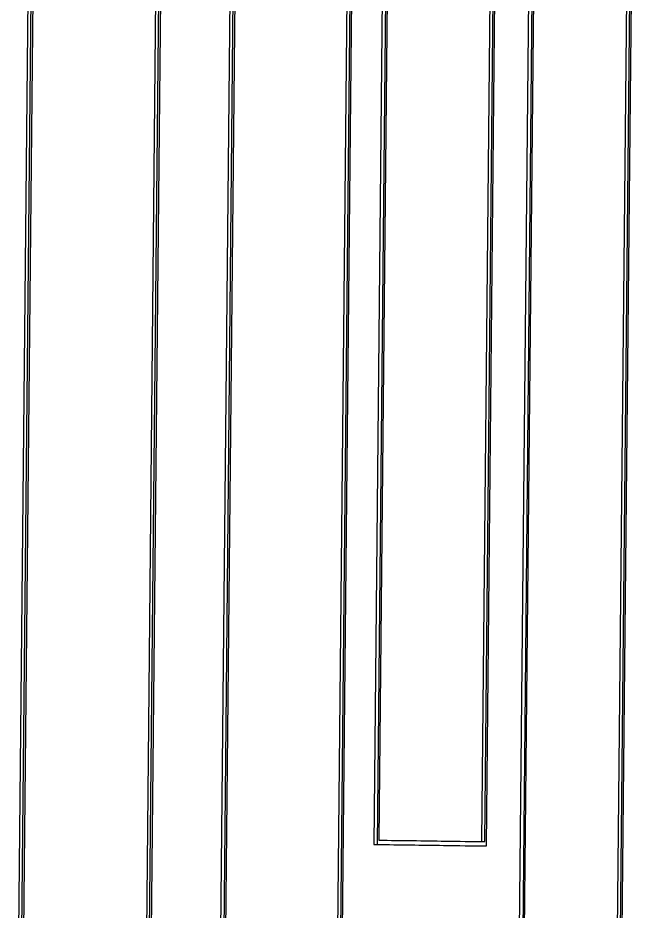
# Model space of a CAD drawing. Header units: millimetres. Extents: x 2344 to 4024, y 1094 to 2282.
# Drawn here: x 2988.7 to 2996, y 1257.56 to 1268.08 of the extents above; entities that cross this region are included whole.
import ezdxf

# ---------------------------------------------------------------- set-up
doc = ezdxf.new("R2010")
doc.units = ezdxf.units.MM

msp = doc.modelspace()

# ---------------------------------------------------------------- linework, layer by layer
at = {"color": 7, "linetype": 'Continuous', "lineweight": 25}
for p, q in [((2988.896, 1276.454), (2988.699, 1256.535)), ((2988.931, 1276.454), (2988.734, 1256.535)), ((2988.956, 1276.408), (2988.759, 1256.58)), ((2990.4, 1276.39), (2990.204, 1256.561)), ((2990.24, 1256.561), (2990.437, 1276.389)), ((2990.263, 1256.515), (2990.461, 1276.434)), ((2991.274, 1276.419), (2991.077, 1256.5)), ((2991.312, 1276.419), (2991.114, 1256.5)), ((2991.334, 1276.373), (2991.137, 1256.545)), ((2992.651, 1276.356), (2992.455, 1256.527)), ((2992.493, 1256.527), (2992.689, 1276.355)), ((2992.514, 1256.482), (2992.711, 1276.4)), ((2993.067, 1276.35), (2992.888, 1258.342)), ((2993.105, 1276.35), (2992.927, 1258.342)), ((2993.126, 1276.305), (2992.948, 1258.392)), ((2994.335, 1276.288), (2994.158, 1258.375)), ((2994.197, 1258.375), (2994.375, 1276.288)), ((2994.216, 1258.324), (2994.395, 1276.332)), ((2994.791, 1276.327), (2994.593, 1256.408)), ((2994.83, 1276.326), (2994.633, 1256.408)), ((2994.849, 1276.281), (2994.652, 1256.452)), ((2995.942, 1276.266), (2995.746, 1256.437)), ((2995.786, 1256.437), (2995.983, 1276.265)), ((2995.803, 1256.391), (2996.001, 1276.31)), ((2992.888, 1258.342), (2994.177, 1258.325)), ((2992.888, 1258.342), (2992.927, 1258.342)), ((2994.177, 1258.325), (2994.216, 1258.324))]:
    msp.add_line(p, q, dxfattribs=at)
for points, knots in [([(2992.948, 1258.392), (2993.081, 1258.39), (2993.345, 1258.387), (2993.763, 1258.381), (2994.043, 1258.377), (2994.197, 1258.375)], [0, 0, 0, 0, 0.309931, 0.619863, 1, 1, 1, 1]), ([(2992.927, 1258.342), (2993.059, 1258.34), (2993.324, 1258.336), (2993.756, 1258.33), (2994.049, 1258.326), (2994.216, 1258.324)], [0, 0, 0, 0, 0.300091, 0.600183, 1, 1, 1, 1])]:
    msp.add_open_spline(points, degree=3, knots=knots, dxfattribs=at)

doc.saveas('drawing.dxf')
